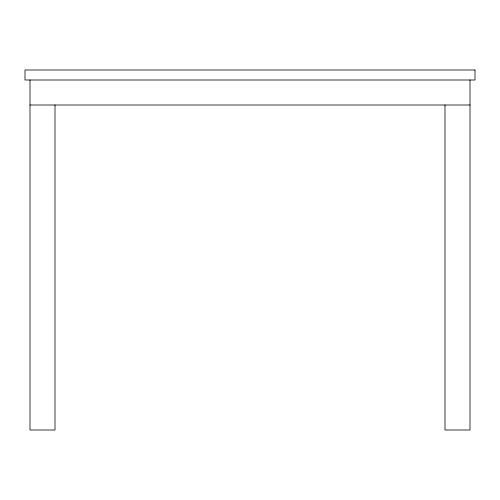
<?xml version="1.0" encoding="UTF-8"?>
<svg xmlns="http://www.w3.org/2000/svg" width="500" height="500" viewBox="0 0 500 500"><rect width="100%" height="100%" fill="white"/><g stroke="black" fill="none" stroke-linecap="round" stroke-linejoin="round"><path stroke-width="0.75" d="M30 105L470 105M470 80L470 430L445 430L445 105M55 105L55 430L30 430L30 80M475 70L25 70L25 80L475 80L475 70"/></g></svg>
